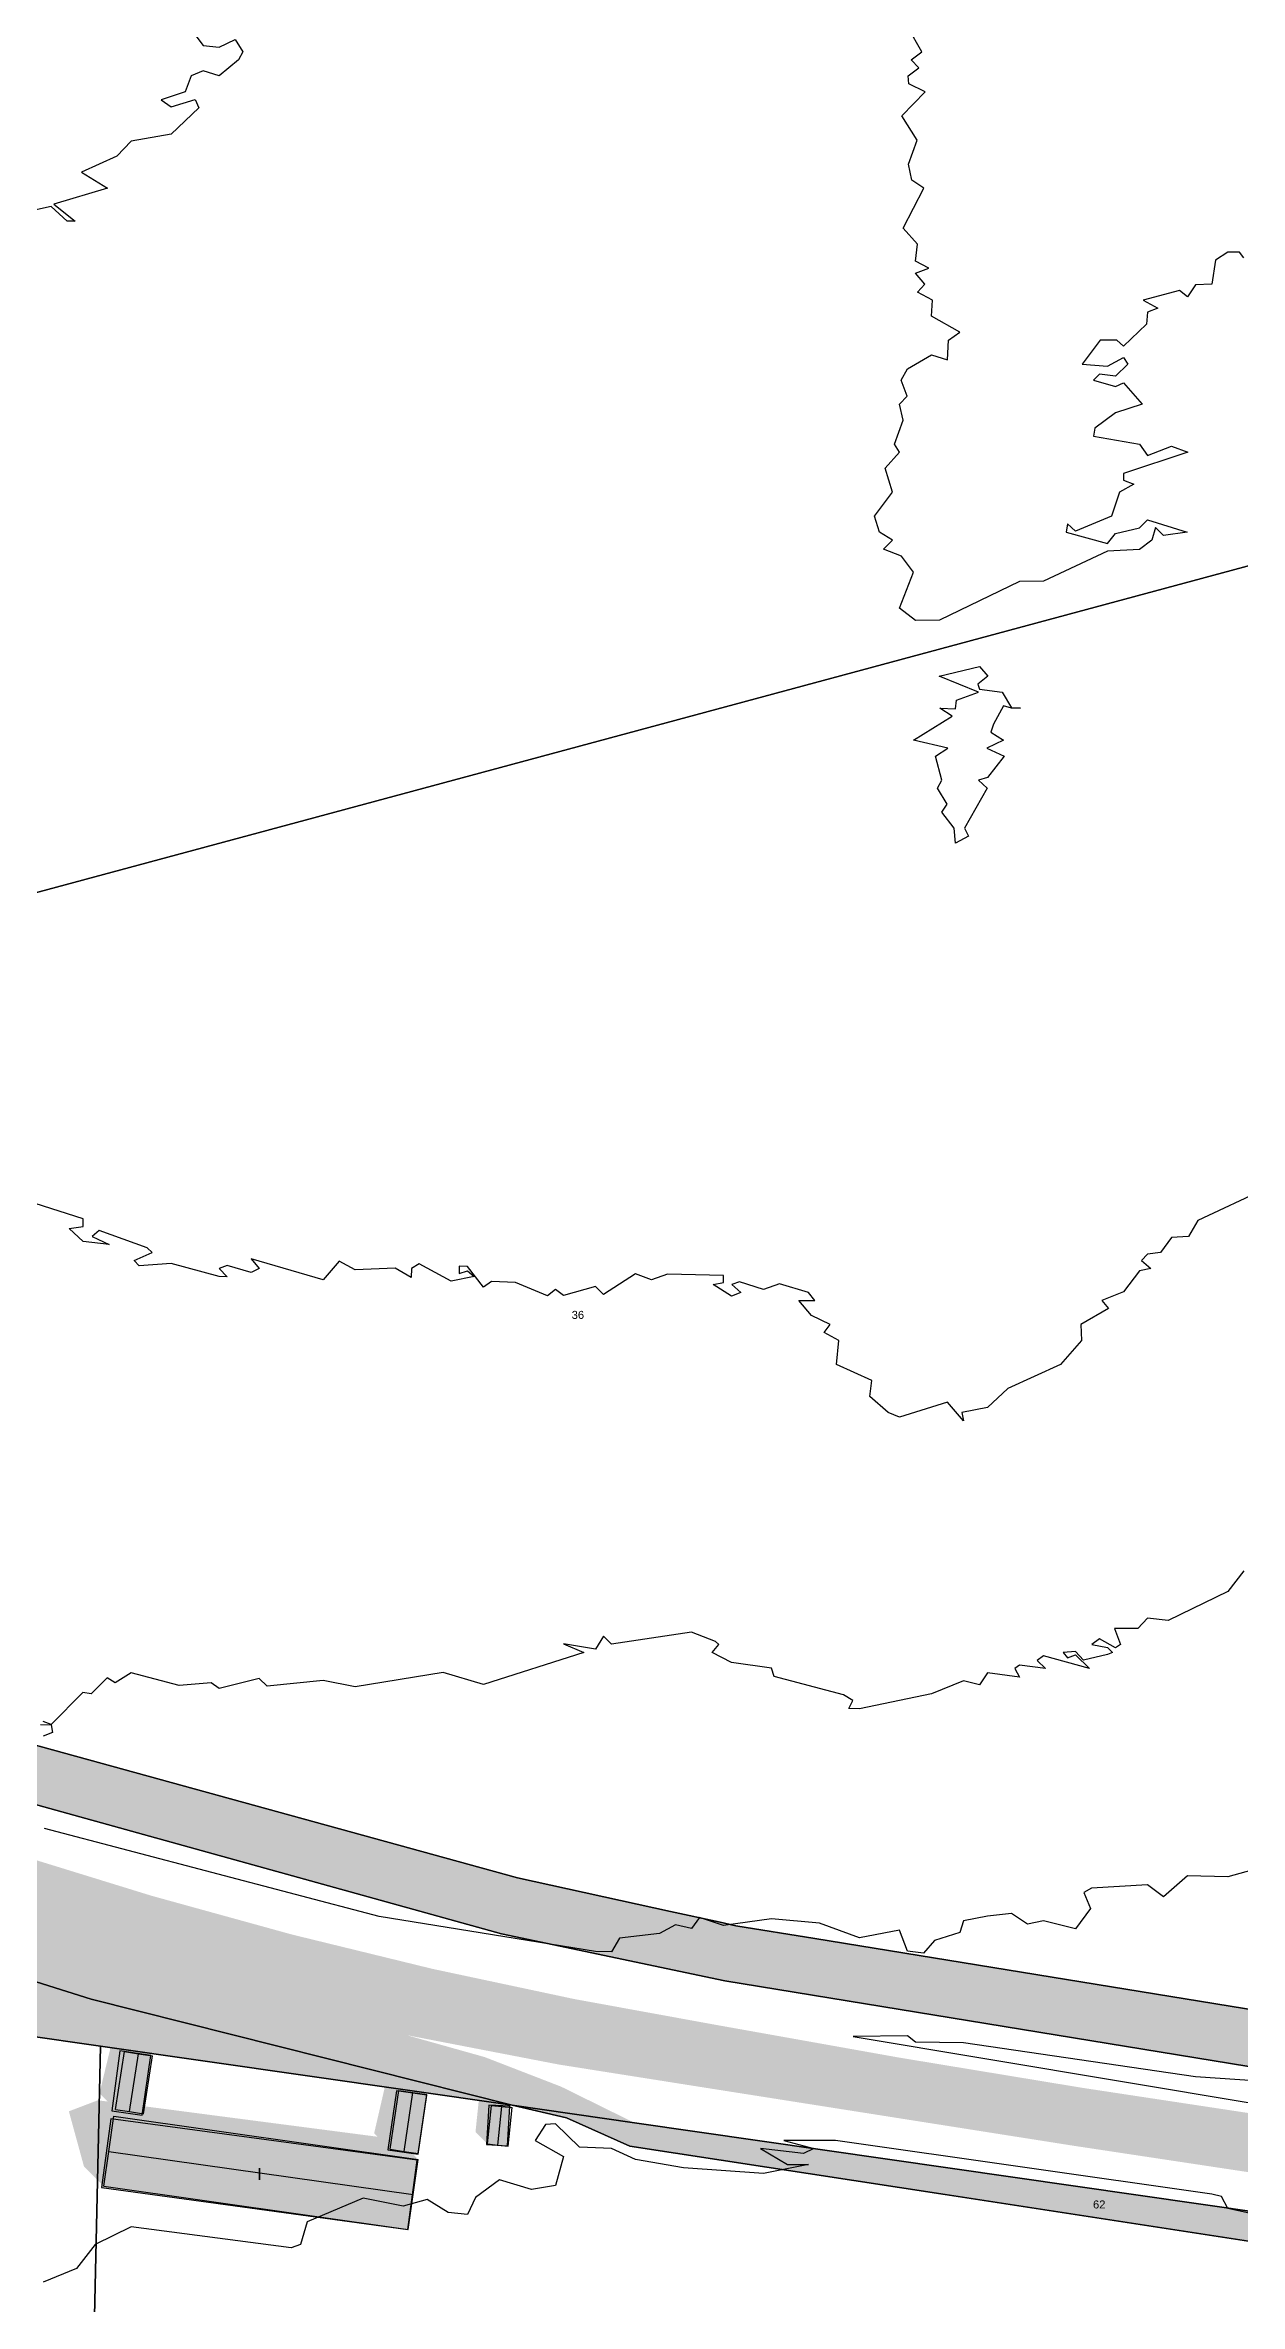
# Model space of a CAD drawing. Header units: millimetres. Extents: x 238 to 3518, y -74 to 2735.
# Drawn here: x 2215.7 to 2364.9, y 1676.8 to 1959.1 of the extents above; entities that cross this region are included whole.
import ezdxf
from ezdxf.enums import TextEntityAlignment as Align

# ---------------------------------------------------------------- set-up
doc = ezdxf.new("R2010")
doc.units = ezdxf.units.MM
for name, color, linetype in [('LP_Flurstueck_bez', 7, 'Continuous'), ('LP_Flurstuecke', 8, 'Continuous'), ('LP_Gebaeude_Dachaufsicht', 9, 'Continuous'), ('LP_Gebaeude_Dachschatten', 253, 'Continuous'), ('LP_Gebaeude_F', 254, 'Continuous'), ('LP_Gebaeude_Geschosszahl', 7, 'Continuous'), ('LP_Gebaeude_Schatten', 7, 'Continuous'), ('LP_Gebaeude_U', 7, 'Continuous'), ('LP_Topographie_Hoehenlinien', 8, 'Continuous'), ('LP_Verkehr_Strassen', 9, 'Continuous'), ('LP_Verkehr_Wege_Plaetze', 252, 'Continuous')]:
    doc.layers.add(name, color=color, linetype=linetype)
doc.styles.get("Standard").update_dxf_attribs({"font": 'arial.ttf'})

msp = doc.modelspace()

# ---------------------------------------------------------------- hatches: boundary and pattern name
at = {"layer": 'LP_Gebaeude_Dachschatten'}
for points in [[(2225.61, 1708.35), (2224.48, 1701.12), (2226.23, 1700.85), (2227.36, 1708.08)], [(2259.88, 1703.5), (2258.8, 1696.14), (2260.56, 1695.88), (2261.64, 1703.24)], [(2262.3, 1694.87), (2224.28, 1700.26), (2223.66, 1695.88), (2261.68, 1690.49)], [(2271.46, 1701.62), (2270.96, 1696.8), (2272.25, 1696.66), (2272.75, 1701.49)]]:
    msp.add_hatch(color=253, dxfattribs=at).paths.add_polyline_path(points)
at = {"layer": 'LP_Gebaeude_F'}
for points in [[(2224.04, 1700.93), (2227.8, 1700.39), (2228.88, 1707.87), (2225.03, 1708.42)], [(2258.52, 1696.07), (2262.29, 1695.51), (2263.38, 1702.89), (2259.57, 1703.44)], [(2222.72, 1691.35), (2260.99, 1686.11), (2262.18, 1694.76), (2223.89, 1699.95)], [(2270.83, 1696.73), (2273.46, 1696.57), (2273.75, 1701.51), (2271.11, 1701.66)]]:
    msp.add_hatch(color=254, dxfattribs=at).paths.add_polyline_path(points)
at = {"layer": 'LP_Gebaeude_Schatten'}
for points in [[(2227.12, 1709.81), (2229.12, 1707.81), (2225.61, 1708.35), (2224.48, 1701.12), (2227.99, 1700.58), (2228.13, 1701.5), (2257.24, 1697.7), (2256.8, 1698.14), (2258.38, 1705), (2258.64, 1706.24), (2261.89, 1704.48), (2263.39, 1702.98), (2259.88, 1703.5), (2258.8, 1696.14), (2261.4, 1695.76), (2262.3, 1694.87), (2224.28, 1700.26), (2223.04, 1691.51), (2220.54, 1694.01), (2218.66, 1700.88), (2222.28, 1702.26), (2223.5, 1702.1), (2222.48, 1703.12), (2224.11, 1709.85), (2224.36, 1711.08), (2227.12, 1709.81)], [(2271.25, 1702.99), (2272.54, 1702.86), (2274.04, 1701.36), (2271.46, 1701.62), (2270.96, 1696.8), (2269.46, 1698.3), (2269.96, 1703.12), (2271.25, 1702.99)]]:
    msp.add_hatch(color=7, dxfattribs=at).paths.add_polyline_path(points)
at = {"layer": 'LP_Verkehr_Strassen'}
h = msp.add_hatch(color=9, dxfattribs=at)
h.paths.add_polyline_path([(1715.53, 2302.41), (1724.21, 2298.88), (1732.3, 2295.26), (1740.26, 2291.35), (1747.5, 2287.36), (1754.53, 2283.02), (1761.33, 2278.32), (1767.89, 2273.28), (1771.83, 2270.06), (1775.47, 2266.5), (1778.79, 2262.64), (1781.04, 2259.9), (1782.62, 2256.73), (1783.46, 2253.29), (1783.52, 2249.75), (1783.45, 2249.44), (1782.78, 2246.28), (1777.61, 2227.98), (1783.43, 2224.56), (1785.01, 2228.44), (1786.97, 2232.15), (1789.28, 2235.65), (1791.93, 2238.9), (1794.8, 2240.79), (1798.09, 2241.77), (1801.52, 2241.73), (1804.79, 2240.69), (1809.28, 2237.76), (1813.58, 2234.55), (1817.66, 2231.06), (1821.5, 2227.32), (1825.09, 2223.34), (1831.59, 2216.24), (1837.91, 2208.99), (1844.06, 2201.58), (1850.03, 2194.04), (1855.81, 2186.35), (1861.42, 2178.53), (1866.83, 2170.57), (1872.05, 2162.49), (1877.08, 2154.28), (1881.99, 2145.21), (1886.71, 2136.12), (1891.28, 2126.95), (1895.69, 2117.7), (1899.95, 2108.39), (1904.05, 2099), (1907.99, 2089.54), (1911.78, 2080.02), (1918.47, 2061.96), (1925.24, 2043.8), (1932.05, 2025.66), (1938.91, 2007.54), (1945.8, 1989.43), (1952.64, 1971.19), (1960.1, 1953.03), (1968.14, 1935.11), (1976.74, 1917.46), (1985.9, 1900.09), (1995.6, 1883.01), (2003.25, 1870.79), (2011.42, 1858.95), (2020.09, 1847.48), (2029.27, 1836.4), (2038.92, 1825.74), (2049.03, 1815.51), (2059.58, 1805.73), (2068.59, 1797.73), (2077.88, 1790.04), (2087.44, 1782.67), (2097.23, 1775.64), (2107.27, 1768.96), (2117.53, 1762.62), (2126.97, 1757.23), (2129.88, 1754.77), (2132.11, 1751.69), (2133.55, 1748.16), (2133.99, 1744.33), (2133.62, 1740.52), (2132.36, 1736.92), (2131.82, 1736.09), (2137.92, 1731.63), (2143.57, 1736.13), (2146.61, 1738.33), (2150.09, 1739.76), (2153.8, 1740.34), (2158.56, 1739.83), (2163.26, 1738.99), (2167.9, 1737.85), (2186.15, 1731.2), (2204.59, 1725.13), (2223.22, 1719.66), (2242.01, 1714.78), (2260.85, 1710.4), (2279.9, 1706.72), (2299.06, 1703.69), (2321.58, 1700.14), (2344.09, 1696.59), (2367.12, 1693.11), (2390.11, 1689.96), (2454.53, 1680.74), (2575.98, 1663.48), (2591.02, 1661.33), (2606.09, 1659.4), (2621.19, 1657.7), (2636.32, 1656.22), (2640.93, 1654.7), (2644.86, 1651.86), (2647.75, 1647.96), (2649.31, 1643.36), (2649.4, 1638.5), (2659.74, 1639.2), (2661.04, 1643.97), (2663.46, 1648.29), (2666.98, 1651.36), (2671.06, 1653.66), (2675.52, 1655.08), (2680.17, 1655.56), (2695.96, 1656.39), (2711.73, 1657.53), (2727.47, 1659), (2743.22, 1661.24), (2758.84, 1662.91), (2774.46, 1664.64), (2791.21, 1666.49), (2806.13, 1667.69), (2822.35, 1668.46), (2833.28, 1668.56), (2844.34, 1668.39), (2855.69, 1667.97), (2867, 1667.15), (2878.29, 1665.94), (2889.52, 1664.33), (2900.7, 1662.33), (2923.44, 1657.42), (2937.74, 1653.34), (2951.71, 1648.94), (2963.41, 1644.48), (2974.33, 1639.54), (2982.57, 1635.58), (2977.72, 1646.13), (2974.63, 1647.46), (2968.24, 1649.98), (2958.7, 1653.53), (2956.77, 1654.22), (2945.01, 1658.02), (2935.82, 1660.88), (2924.68, 1664.11), (2913.43, 1666.95), (2902.09, 1669.39), (2890.67, 1671.43), (2879.18, 1673.08), (2867.65, 1674.32), (2856.08, 1675.15), (2844.48, 1675.58), (2833.04, 1675.97), (2821.87, 1675.92), (2806.18, 1675.15), (2789.77, 1673.76), (2773.75, 1671.81), (2758.04, 1670.06), (2742.31, 1668.6), (2726.56, 1667.43), (2710.78, 1666.55), (2694.99, 1665.95), (2679.2, 1665.64), (2663.4, 1665.62), (2661.55, 1667.26), (2660.05, 1669.21), (2658.93, 1671.42), (2658.24, 1673.79), (2658.19, 1674.29), (2651.54, 1674.33), (2651.39, 1672.03), (2650.59, 1669.86), (2649.23, 1668.01), (2647.39, 1666.61), (2645.24, 1665.78), (2628.14, 1666.48), (2611.07, 1667.52), (2594.02, 1668.89), (2577, 1670.6), (2391.3, 1697.14), (2368.31, 1700.32), (2345.37, 1703.8), (2322.47, 1707.58), (2299.62, 1711.66), (2281.8, 1714.91), (2264.09, 1718.68), (2246.5, 1722.98), (2229.04, 1727.8), (2211.73, 1733.14), (2194.59, 1738.99), (2177.63, 1745.34), (2160.87, 1752.2), (2158.7, 1753.89), (2157.06, 1756.1), (2156.07, 1758.66), (2155.85, 1760.93), (2148.48, 1764.39), (2148.16, 1764.12), (2145.71, 1762.78), (2143.02, 1762.01), (2140.23, 1761.85), (2131.1, 1766.4), (2119.32, 1772.81), (2107.78, 1779.66), (2096.49, 1786.92), (2085.49, 1794.59), (2074.77, 1802.66), (2064.35, 1811.12), (2054.03, 1820.68), (2044.15, 1830.68), (2034.71, 1841.11), (2025.74, 1851.95), (2017.25, 1863.17), (2009.27, 1874.75), (2001.8, 1886.67), (1992.21, 1903.54), (1983.16, 1920.71), (1974.66, 1938.16), (1966.71, 1955.87), (1959.34, 1973.82), (1952.53, 1992), (1945.64, 2010.09), (1938.79, 2028.2), (1931.98, 2046.33), (1925.21, 2064.46), (1918.49, 2082.62), (1914.66, 2092.25), (1910.67, 2101.82), (1906.52, 2111.32), (1902.21, 2120.75), (1897.75, 2130.11), (1893.13, 2139.38), (1888.35, 2148.58), (1883.41, 2157.7), (1878.61, 2166.31), (1873.58, 2174.79), (1868.31, 2183.12), (1862.81, 2191.31), (1857.09, 2199.34), (1851.15, 2207.21), (1844.99, 2214.91), (1838.63, 2222.44), (1832.06, 2229.79), (1828.56, 2233.2), (1825.16, 2236.7), (1821.85, 2240.29), (1818.64, 2243.97), (1815.52, 2247.73), (1813.86, 2250.86), (1813.07, 2254.32), (1813.22, 2257.87), (1814.29, 2261.25), (1815.99, 2264.87), (1817.94, 2268.36), (1820.14, 2271.71), (1822.2, 2274.41), (1816.54, 2279.27), (1810.62, 2273.76), (1807.94, 2271.39), (1804.83, 2269.62), (1801.43, 2268.53), (1797.88, 2268.14), (1794.32, 2268.49), (1790.9, 2269.56), (1787.78, 2271.3), (1783.31, 2273.63), (1778.96, 2276.15), (1774.73, 2278.88), (1767.19, 2284.01), (1759.47, 2288.86), (1751.59, 2293.45), (1743.55, 2297.95), (1735.36, 2302.07), (1727.04, 2306.3), (1719.14, 2310.09)])
h.paths.add_polyline_path([(1767.95, 2278.1), (1768.21, 2278.63), (1780.91, 2270.16), (1789.38, 2264.73), (1786.2, 2260.9)], flags=0)
h.paths.add_polyline_path([(1784.56, 2238.25), (1785.58, 2240.87), (1786.52, 2242.91), (1788.43, 2241.49), (1785.56, 2237.34), (1785.09, 2237.32), (1784.71, 2237.42)], flags=0)
h.paths.add_polyline_path([(1806.96, 2265.79), (1810.03, 2268.44), (1813.33, 2271.64), (1813.91, 2271.66), (1814.25, 2271.38), (1814.33, 2270.94), (1809.22, 2263.91)], flags=0)
h.paths.add_polyline_path([(2137.92, 1739.08), (2140.62, 1743.67), (2142.29, 1745.45), (2143.03, 1745.73), (2143.83, 1745.78), (2144.44, 1745.36), (2144.55, 1744.75), (2144.36, 1744.01), (2143.25, 1741.9), (2139.2, 1737.81), (2138.42, 1737.84), (2137.98, 1738.23)], flags=0)
h.paths.add_polyline_path([(1792.17, 2255.76), (1793.04, 2257.9), (1794.74, 2259.46), (1797.41, 2260.46), (1800.27, 2260.38), (1802.88, 2259.24), (1804.38, 2257.52), (1805.07, 2255.35), (1804.84, 2253.08), (1803.73, 2251.09), (1801.93, 2249.7), (1799.7, 2249.16), (1797.41, 2249.29), (1795.25, 2250.07), (1793.39, 2251.43), (1792.29, 2253.46)], flags=0)
h.paths.add_polyline_path([(1808.55, 2245.3), (1810.71, 2247.7), (1813.67, 2244.51), (1819.28, 2238.75), (1830.87, 2226.84), (1837.01, 2219.91), (1846, 2209.06), (1855, 2197.1), (1863.15, 2185.25), (1873.42, 2168.42), (1872.83, 2167.89), (1866.8, 2177.31), (1854, 2195.3), (1841.84, 2210.47), (1831.21, 2223.01), (1821.11, 2234.02), (1815.26, 2239.74)], flags=0)
msp.add_hatch(color=9, dxfattribs=at).paths.add_polyline_path([(2151.7, 1720.1), (2159.2, 1716.02), (2179.08, 1715.51), (2195.37, 1712.93), (2212.74, 1710.44), (2222.6, 1709.03), (2274.06, 1701.63), (2221.43, 1714.9), (2184.01, 1726.67), (2177.4, 1726.22), (2170.83, 1725.34), (2164.33, 1724.01), (2157.94, 1722.25)])
at = {"layer": 'LP_Verkehr_Wege_Plaetze'}
for points in [[(1836.34, 2262.26), (1877.51, 2202.36), (1885.88, 2187.21), (1898.79, 2159.54), (1914.5, 2120.9), (1926.74, 2086.16), (1953.49, 2003.85), (1970.28, 1960.94), (1983.48, 1932.31), (1994.58, 1911.01), (2006.39, 1890.09), (2022.21, 1865.9), (2033.96, 1849.99), (2050.42, 1831.46), (2066.58, 1815.95), (2083.97, 1801.98), (2090.96, 1798.1), (2098.15, 1794.6), (2105.51, 1791.47), (2113.02, 1788.74), (2120.67, 1786.4), (2128.43, 1784.47), (2136.28, 1782.95), (2144.19, 1781.83), (2146.99, 1780.96), (2149.4, 1779.3), (2151.22, 1776.99), (2152.27, 1774.26), (2152.45, 1771.33), (2151.77, 1768.48), (2150.27, 1765.96), (2148.48, 1764.39), (2155.85, 1760.93), (2155.81, 1761.4), (2156.28, 1764.1), (2157.92, 1767.05), (2160.45, 1769.28), (2163.58, 1770.53), (2166.95, 1770.66), (2170.16, 1769.64), (2176.32, 1764.2), (2182.66, 1758.99), (2189.19, 1754.01), (2195.9, 1749.27), (2202.76, 1744.76), (2209.79, 1740.51), (2272.71, 1723.07), (2300.61, 1717.19), (2392.07, 1702.23), (2453.21, 1694.6), (2610.13, 1679.26), (2615.22, 1679.31), (2620.22, 1679.83), (2625.14, 1680.82), (2629.94, 1682.28), (2638.58, 1685.31), (2641.45, 1685.88), (2644.36, 1685.58), (2647.05, 1684.43), (2649.28, 1682.54), (2650.85, 1680.08), (2651.63, 1677.26), (2651.54, 1674.33), (2658.19, 1674.29), (2658, 1676.24), (2658.33, 1679.3), (2659.74, 1682.03), (2662.04, 1684.08), (2664.91, 1685.17), (2667.99, 1685.15), (2672.97, 1683.65), (2680.38, 1681.23), (2687.2, 1679.05), (2693.99, 1677.31), (2700.87, 1675.99), (2707.83, 1675.07), (2714.82, 1674.56), (2721.82, 1674.19), (2728.94, 1673.8), (2821.37, 1681.32), (2939.32, 1691.29), (2945.57, 1690.18), (2944.84, 1699.89), (2938.82, 1697.26), (2820.88, 1687.3), (2728.46, 1679.78), (2721.75, 1679.47), (2715.03, 1679.55), (2708.33, 1680.04), (2701.68, 1680.92), (2695.08, 1682.19), (2688.57, 1683.85), (2682.18, 1685.89), (2674.26, 1688.47), (2666.12, 1690.21), (2670.17, 1692.23), (2674.6, 1693.17), (2679.12, 1692.95), (2704.9, 1690.29), (2727.84, 1690.52), (2806.15, 1699.23), (2948.38, 1717.98), (2936.9, 1744.25), (2929.46, 1741.13), (2935.4, 1725.24), (2931.73, 1720.32), (2805.6, 1703.7), (2727.56, 1695.01), (2705.09, 1694.79), (2679.61, 1698.47), (2653.69, 1697.51), (2624.91, 1687.47), (2610.3, 1685.27), (2516.93, 1694.7), (2508.26, 1695.58), (2454.03, 1701.09), (2453.89, 1700.05), (2406.27, 1706.75), (2382.13, 1711), (2311.87, 1722.46), (2302, 1724.07), (2300.01, 1724.5), (2293.84, 1725.84), (2274.7, 1730.04), (2212.06, 1747.3), (2203.3, 1751.2), (2194.97, 1756.74), (2172.09, 1775.55), (2146.96, 1785.8), (2128.45, 1789.11), (2112.64, 1793.49), (2105.01, 1796.24), (2103.27, 1796.87), (2094.21, 1801.27), (2086.61, 1806.1), (2075.2, 1815.6), (2070.14, 1819.81), (2054.08, 1835.05), (2037.92, 1853.05), (2026.09, 1868.46), (2010.3, 1892.48), (1998.71, 1912.77), (1987.35, 1934.46), (1974.42, 1962.79), (1961.34, 1995.81), (1957.51, 2005.52), (1947.94, 2035.15), (1931.07, 2087.47), (1925.24, 2103.93), (1918.64, 2122.58), (1902.76, 2161.64), (1889.99, 2189.55), (1881.55, 2204.98), (1862.54, 2234.93), (1847.99, 2254.86), (1842.69, 2262.12), (1839.66, 2266.28)], [(2137.92, 1731.63), (2141.06, 1729.34), (2145.83, 1733.14), (2148.45, 1735.04), (2151.1, 1736.13), (2153.89, 1736.56), (2158.03, 1736.11), (2162.49, 1735.32), (2166.81, 1734.26), (2184.01, 1726.67), (2221.43, 1714.9), (2274.06, 1701.63), (2289.32, 1699.44), (2280.16, 1703.96), (2270.6, 1707.66), (2260.85, 1710.4), (2242.01, 1714.78), (2223.22, 1719.66), (2204.59, 1725.13), (2186.15, 1731.2), (2167.9, 1737.85), (2163.26, 1738.99), (2158.56, 1739.83), (2153.8, 1740.34), (2150.09, 1739.76), (2146.61, 1738.33), (2143.57, 1736.13)], [(2274.06, 1701.63), (2280.83, 1700.06), (2288.75, 1696.53), (2328.13, 1690.47), (2368.2, 1684.31), (2383.16, 1682.4), (2390.93, 1681.4), (2405.11, 1679.75), (2437.06, 1677.91), (2419.25, 1680.77), (2391.68, 1684.73), (2289.32, 1699.44)]]:
    msp.add_hatch(color=252, dxfattribs=at).paths.add_polyline_path(points)

# ---------------------------------------------------------------- linework, layer by layer
at = {"layer": 'LP_Flurstuecke', "color": 8}
for points in [[(1961.34, 1995.81), (1974.42, 1962.79), (1987.35, 1934.46), (1998.71, 1912.77), (2010.3, 1892.48), (2026.09, 1868.46), (2037.92, 1853.05), (2054.08, 1835.05), (2070.14, 1819.81), (2075.2, 1815.6), (2247.1, 1861.93), (2411.59, 1906.27), (2368.22, 2067.13), (2358.58, 2102.9)], [(2107.53, 1753.82), (2128.81, 1735.24), (2130.34, 1733.9), (2137.57, 1727.59), (2151.7, 1720.1), (2159.2, 1716.02), (2179.08, 1715.51), (2195.37, 1712.93), (2212.74, 1710.44), (2222.6, 1709.03), (2274.06, 1701.63), (2221.43, 1714.9), (2184.01, 1726.67), (2160.29, 1728.45), (2151.76, 1726.66), (2143.57, 1727.51), (2141.06, 1729.34), (2137.92, 1731.63), (2131.82, 1736.09), (2130.02, 1737.4)], [(2195.85, 1701.86), (2196.85, 1672.99), (2220.83, 1673.37), (2221.83, 1673.39), (2222.6, 1709.03), (2212.74, 1710.44)], [(2221.1, 1639.18), (2222.1, 1639.14), (2253.74, 1637.71), (2251.99, 1606.47), (2271.84, 1603.69), (2286.61, 1601.71), (2320.35, 1597.06), (2339.62, 1594.41), (2362.76, 1594.16), (2362.97, 1634.04), (2367.97, 1634.01), (2372.96, 1633.99), (2382.8, 1633.97), (2383.16, 1682.4), (2368.2, 1684.31), (2328.13, 1690.47), (2288.75, 1696.53), (2280.83, 1700.06), (2274.06, 1701.63), (2222.6, 1709.03), (2221.83, 1673.39), (2221.63, 1664.13), (2221.29, 1648.52)], [(2274.06, 1701.63), (2280.83, 1700.06), (2288.75, 1696.53), (2328.13, 1690.47), (2368.2, 1684.31), (2383.16, 1682.4), (2390.93, 1681.4), (2405.11, 1679.75), (2437.06, 1677.91), (2419.25, 1680.77), (2391.68, 1684.73), (2289.32, 1699.44)]]:
    msp.add_lwpolyline(points, close=True, dxfattribs=at)
for points in [[(2392.07, 1702.23), (2300.61, 1717.19), (2272.71, 1723.07), (2209.79, 1740.51), (2158.83, 1759.53), (2155.85, 1760.93), (2148.48, 1764.39), (2145.07, 1765.99), (2100.65, 1791.47), (2083.97, 1801.98), (2066.58, 1815.95), (2050.42, 1831.46), (2033.96, 1849.99), (2022.21, 1865.9), (2006.39, 1890.09), (1994.58, 1911.01), (1983.48, 1932.31), (1970.28, 1960.94)], [(1970.28, 1960.94), (1983.48, 1932.31), (1994.58, 1911.01), (2006.39, 1890.09), (2022.21, 1865.9), (2033.96, 1849.99), (2050.42, 1831.46), (2066.58, 1815.95), (2083.97, 1801.98), (2100.65, 1791.47), (2145.07, 1765.99), (2148.48, 1764.39), (2155.85, 1760.93), (2158.83, 1759.53), (2209.79, 1740.51), (2272.71, 1723.07), (2300.61, 1717.19), (2392.07, 1702.23)], [(2411.59, 1906.27), (2247.1, 1861.93), (2075.2, 1815.6), (2086.61, 1806.1), (2094.21, 1801.27), (2103.27, 1796.87), (2105.01, 1796.24), (2112.64, 1793.49), (2128.45, 1789.11), (2146.96, 1785.8), (2172.09, 1775.55), (2194.97, 1756.74), (2203.3, 1751.2), (2212.06, 1747.3), (2274.7, 1730.04), (2293.84, 1725.84), (2300.01, 1724.5), (2302, 1724.07), (2311.87, 1722.46), (2382.13, 1711)], [(2382.13, 1711), (2311.87, 1722.46), (2302, 1724.07), (2300.01, 1724.5), (2293.84, 1725.84), (2274.7, 1730.04), (2212.06, 1747.3), (2203.3, 1751.2), (2194.97, 1756.74), (2172.09, 1775.55), (2146.96, 1785.8), (2128.45, 1789.11), (2112.64, 1793.49), (2105.01, 1796.24), (2103.27, 1796.87), (2094.21, 1801.27), (2086.61, 1806.1), (2075.2, 1815.6), (2070.14, 1819.81), (2054.08, 1835.05), (2037.92, 1853.05)], [(2046.39, 1807.1), (2064.95, 1790.99), (2075.95, 1781.37), (2091.74, 1767.6), (2107.53, 1753.82), (2130.02, 1737.4), (2131.82, 1736.09), (2137.92, 1731.63), (2141.06, 1729.34), (2143.57, 1727.51), (2151.76, 1726.66), (2160.29, 1728.45), (2184.01, 1726.67), (2221.43, 1714.9), (2274.06, 1701.63), (2289.32, 1699.44), (2391.68, 1684.73)]]:
    msp.add_lwpolyline(points, dxfattribs=at)
at = {"layer": 'LP_Gebaeude_Dachaufsicht', "color": 9}
for p, q in [((2224.48, 1701.12, 76.07), (2225.61, 1708.35, 76.07)), ((2225.61, 1708.35, 76.07), (2227.36, 1708.08, 77.64)), ((2226.23, 1700.85, 77.64), (2227.36, 1708.08, 77.64)), ((2227.36, 1708.08, 77.64), (2229.12, 1707.81, 76.07)), ((2227.99, 1700.58, 76.07), (2229.12, 1707.81, 76.07)), ((2258.8, 1696.14, 75.75), (2259.88, 1703.5, 75.75)), ((2259.88, 1703.5, 75.75), (2261.64, 1703.24, 77.37)), ((2260.56, 1695.88, 77.37), (2261.64, 1703.24, 77.37)), ((2261.64, 1703.24, 77.37), (2263.39, 1702.98, 75.75)), ((2262.31, 1695.63, 75.75), (2263.39, 1702.98, 75.75)), ((2223.66, 1695.88, 80.68), (2224.28, 1700.26, 76.56)), ((2224.28, 1700.26, 76.56), (2262.3, 1694.87, 76.56)), ((2224.48, 1701.12, 76.07), (2226.23, 1700.85, 77.64)), ((2226.23, 1700.85, 77.64), (2227.99, 1700.58, 76.07)), ((2270.96, 1696.8, 74.89), (2271.46, 1701.62, 74.89)), ((2271.46, 1701.62, 74.89), (2272.75, 1701.49, 75.36)), ((2272.25, 1696.66, 75.36), (2272.75, 1701.49, 75.36)), ((2272.75, 1701.49, 75.36), (2274.04, 1701.36, 74.89)), ((2273.54, 1696.53, 74.89), (2274.04, 1701.36, 74.89)), ((2270.96, 1696.8, 74.89), (2272.25, 1696.66, 75.36)), ((2272.25, 1696.66, 75.36), (2273.54, 1696.53, 74.89)), ((2223.04, 1691.51, 76.56), (2223.66, 1695.88, 80.68)), ((2223.66, 1695.88, 80.68), (2261.68, 1690.49, 80.68)), ((2258.8, 1696.14, 75.75), (2260.56, 1695.88, 77.37)), ((2260.56, 1695.88, 77.37), (2262.31, 1695.63, 75.75)), ((2261.68, 1690.49, 80.68), (2262.3, 1694.87, 76.56)), ((2223.04, 1691.51, 76.56), (2261.06, 1686.12, 76.56)), ((2261.06, 1686.12, 76.56), (2261.68, 1690.49, 80.68))]:
    msp.add_line(p, q, dxfattribs=at)
at = {"layer": 'LP_Gebaeude_U', "color": 7}
for points in [[(2224.04, 1700.93), (2227.8, 1700.39), (2228.88, 1707.87), (2225.03, 1708.42)], [(2258.52, 1696.07), (2262.29, 1695.51), (2263.38, 1702.89), (2259.57, 1703.44)], [(2222.72, 1691.35), (2260.99, 1686.11), (2262.18, 1694.76), (2223.89, 1699.95)], [(2270.83, 1696.73), (2273.46, 1696.57), (2273.75, 1701.51), (2271.11, 1701.66)]]:
    msp.add_lwpolyline(points, close=True, dxfattribs=at)
at = {"layer": 'LP_Topographie_Hoehenlinien', "color": 8}
for points in [[(2234.52, 1960.21), (2235.44, 1959.01), (2237.44, 1958.82), (2239.44, 1959.78), (2240.4, 1958.21), (2239.85, 1957.21), (2237.44, 1955.24), (2235.44, 1955.85), (2233.93, 1955.21), (2233.19, 1953.21), (2230.2, 1952.21), (2231.44, 1951.36), (2234.44, 1952.27), (2234.88, 1951.21), (2231.44, 1947.94), (2226.45, 1947.05), (2224.66, 1945.21), (2220.23, 1943.21), (2223.49, 1941.21), (2216.79, 1939.21), (2219.45, 1937.05), (2218.45, 1937.07), (2216.45, 1938.88), (2213.25, 1938.21)], [(2365.43, 1932.47), (2364.9, 1933.21), (2363.43, 1933.19), (2361.92, 1932.21), (2361.43, 1929.19), (2359.43, 1929.1), (2358.43, 1927.63), (2357.43, 1928.42), (2352.86, 1927.21), (2354.7, 1926.21), (2353.43, 1925.7), (2353.27, 1924.21), (2350.43, 1921.45), (2349.59, 1922.21), (2347.52, 1922.21), (2345.25, 1919.21), (2348.43, 1918.94), (2350.43, 1920.05), (2350.94, 1919.21), (2349.43, 1917.7), (2347.43, 1917.93), (2346.65, 1917.21), (2349.43, 1916.41), (2350.43, 1916.85), (2352.76, 1914.21), (2349.43, 1913.1), (2346.85, 1911.21), (2346.67, 1910.21), (2352.43, 1909.22), (2353.43, 1907.79), (2356.43, 1908.95), (2358.47, 1908.21), (2350.43, 1905.52), (2350.43, 1904.71), (2351.72, 1904.21), (2349.92, 1903.21), (2348.93, 1900.21), (2344.43, 1898.34), (2343.43, 1899.26), (2343.24, 1898.21), (2348.43, 1896.77), (2349.43, 1898.06), (2352.43, 1898.74), (2353.43, 1899.73), (2358.37, 1898.21), (2355.43, 1897.79), (2354.43, 1898.8), (2353.95, 1897.21), (2352.43, 1896.05), (2348.43, 1895.85), (2340.43, 1892.08), (2337.43, 1892.04), (2327.43, 1887.23), (2324.43, 1887.16), (2322.43, 1888.71), (2324.18, 1893.21), (2322.68, 1895.21), (2320.43, 1896.08), (2321.55, 1897.21), (2319.95, 1898.21), (2319.29, 1900.21), (2321.54, 1903.21), (2320.65, 1906.21), (2322.44, 1908.21), (2321.8, 1909.21), (2322.88, 1912.21), (2322.45, 1914.21), (2323.37, 1915.21), (2322.62, 1917.21), (2323.43, 1918.62), (2326.43, 1920.37), (2328.43, 1919.76), (2328.54, 1922.21), (2329.96, 1923.21), (2326.43, 1925.18), (2326.55, 1927.21), (2324.66, 1928.21), (2325.59, 1929.21), (2324.43, 1930.58), (2326.08, 1931.21), (2324.43, 1932.05), (2324.66, 1934.21), (2322.88, 1936.21), (2325.49, 1941.21), (2323.96, 1942.21), (2323.55, 1944.21), (2324.64, 1947.21), (2322.72, 1950.21), (2325.62, 1953.21), (2323.58, 1954.21), (2323.52, 1955.21), (2324.86, 1956.21), (2323.87, 1957.21), (2325.23, 1958.21), (2323.5, 1961.21)], [(2331.06, 1860.21), (2329.43, 1859.35), (2329.24, 1861.21), (2327.71, 1863.21), (2328.37, 1864.21), (2327.18, 1866.21), (2327.72, 1867.21), (2326.93, 1870.21), (2328.48, 1871.21), (2324.19, 1872.21), (2329.02, 1875.21), (2327.47, 1876.21), (2329.43, 1876.15), (2329.54, 1877.21), (2332.28, 1878.21), (2327.37, 1880.21), (2332.43, 1881.44), (2333.47, 1880.21), (2332.22, 1879.21), (2332.43, 1878.6), (2335.24, 1878.21), (2336.43, 1876.24), (2337.53, 1876.21), (2336.43, 1876.2), (2335.43, 1876.49), (2334.17, 1874.21), (2333.84, 1873.21), (2335.43, 1872.21), (2333.32, 1871.21), (2335.52, 1870.21), (2333.43, 1867.57), (2332.3, 1867.21), (2333.4, 1866.21), (2330.56, 1861.21), (2331.06, 1860.21)], [(2368.25, 1816.21), (2359.69, 1812.21), (2358.52, 1810.21), (2356.43, 1810.09), (2355.02, 1808.21), (2353.43, 1807.98), (2352.68, 1807.21), (2353.83, 1806.21), (2352.43, 1805.92), (2350.43, 1803.26), (2347.7, 1802.21), (2348.52, 1801.21), (2345.09, 1799.21), (2345.17, 1797.21), (2342.56, 1794.21), (2335.97, 1791.21), (2333.43, 1788.83), (2330.23, 1788.21), (2330.43, 1787.16), (2328.43, 1789.48), (2322.43, 1787.6), (2321.01, 1788.21), (2318.73, 1790.21), (2318.99, 1792.21), (2314.57, 1794.21), (2314.84, 1797.21), (2313, 1798.21), (2313.77, 1799.21), (2311.43, 1800.32), (2309.84, 1802.21), (2311.85, 1802.21), (2311.06, 1803.21), (2307.43, 1804.26), (2305.43, 1803.57), (2302.43, 1804.53), (2301.48, 1804.21), (2302.62, 1803.21), (2301.44, 1802.73), (2299.15, 1804.21), (2300.44, 1804.44), (2300.44, 1805.33), (2293.44, 1805.5), (2291.44, 1804.79), (2289.44, 1805.53), (2285.44, 1802.94), (2284.44, 1803.94), (2280.44, 1802.83), (2279.44, 1803.58), (2278.44, 1802.8), (2274.44, 1804.46), (2271.44, 1804.58), (2270.44, 1803.88), (2268.44, 1806.44), (2267.44, 1806.47), (2267.44, 1805.59), (2268.44, 1805.92), (2269.28, 1805.21), (2266.44, 1804.61), (2262.44, 1806.79), (2261.47, 1806.21), (2261.44, 1805.06), (2259.44, 1806.25), (2254.44, 1806.04), (2252.44, 1807.1), (2250.44, 1804.76), (2241.44, 1807.39), (2242.42, 1806.21), (2241.44, 1805.71), (2238.44, 1806.56), (2237.44, 1806.21), (2238.44, 1805.17), (2237.44, 1805.21), (2231.44, 1806.82), (2227.45, 1806.53), (2226.83, 1807.21), (2229.07, 1808.21), (2228.45, 1808.77), (2222.45, 1810.94), (2221.55, 1810.21), (2223.69, 1809.21), (2220.45, 1809.56), (2218.71, 1811.21), (2220.45, 1811.43), (2220.45, 1812.42), (2214.45, 1814.32)], [(2365.43, 1768.42), (2363.43, 1765.82), (2355.99, 1762.21), (2353.43, 1762.5), (2352.2, 1761.21), (2349.28, 1761.21), (2350.04, 1759.21), (2349.43, 1758.81), (2347.43, 1759.92), (2346.47, 1759.21), (2348.43, 1758.85), (2349.02, 1758.21), (2348.43, 1757.95), (2345.43, 1757.26), (2344.43, 1758.35), (2342.88, 1758.21), (2343.43, 1757.55), (2344.43, 1757.93), (2346.17, 1756.21), (2340.43, 1757.8), (2339.62, 1757.21), (2340.66, 1756.21), (2337.43, 1756.62), (2336.85, 1756.21), (2337.43, 1755.13), (2333.43, 1755.66), (2332.43, 1754.18), (2330.43, 1754.68), (2326.43, 1753.04), (2317.43, 1751.16), (2316.1, 1751.21), (2316.59, 1752.21), (2315.43, 1752.92), (2306.76, 1755.21), (2306.43, 1756.25), (2301.44, 1756.96), (2299.04, 1758.21), (2299.87, 1759.21), (2299.44, 1759.6), (2296.44, 1760.76), (2286.44, 1759.25), (2285.44, 1760.24), (2284.44, 1758.65), (2280.44, 1759.31), (2283.01, 1758.21), (2270.44, 1754.23), (2265.44, 1755.7), (2254.44, 1753.91), (2250.44, 1754.7), (2243.44, 1754), (2242.44, 1754.96), (2237.44, 1753.72), (2236.44, 1754.44), (2232.44, 1754.1), (2226.45, 1755.69), (2224.45, 1754.42), (2223.45, 1755.05), (2221.45, 1753.04), (2220.41, 1753.21), (2216.45, 1749.23), (2215.45, 1749.61)], [(2215.11, 1749.21), (2216.45, 1749.18), (2216.61, 1748.21), (2215.45, 1747.74)], [(2369.43, 1731.86), (2363.43, 1730.16), (2358.43, 1730.32), (2355.43, 1727.69), (2353.43, 1729.19), (2346.43, 1728.77), (2345.47, 1728.22), (2346.29, 1726.22), (2344.43, 1723.68), (2340.43, 1724.69), (2338.43, 1724.26), (2336.43, 1725.58), (2333.43, 1725.28), (2330.43, 1724.67), (2329.98, 1723.22), (2326.79, 1722.22), (2325.43, 1720.64), (2323.43, 1720.91), (2322.43, 1723.52), (2317.43, 1722.57), (2312.43, 1724.4), (2306.43, 1724.94), (2300.44, 1724.11), (2297.44, 1725.09), (2296.44, 1723.74), (2294.44, 1724.19), (2292.44, 1723.08), (2287.44, 1722.52), (2286.44, 1720.82), (2284.44, 1720.84), (2257.43, 1725.22), (2215.61, 1736.21)], [(2375.42, 1704.09), (2359.43, 1705.19), (2330.43, 1709.44), (2324.43, 1709.52), (2323.43, 1710.3), (2316.64, 1710.22), (2383.42, 1699.07)], [(2367.43, 1687.85), (2363.43, 1688.73), (2362.67, 1690.22), (2361.43, 1690.54), (2314.43, 1697.24), (2307.99, 1697.22), (2311.71, 1696.22), (2310.43, 1695.63), (2305.07, 1696.22), (2308.43, 1694.25), (2311.06, 1694.22), (2305.43, 1693.13), (2295.44, 1693.83), (2289.44, 1694.85), (2286.44, 1696.23), (2282.44, 1696.41), (2279.44, 1699.33), (2278.2, 1699.22), (2276.93, 1697.22), (2280.44, 1695.23), (2279.44, 1691.59), (2276.44, 1691.1), (2272.44, 1692.32), (2269.44, 1690.13), (2268.44, 1688), (2266.06, 1688.22), (2263.44, 1689.86), (2260.44, 1689.01), (2255.44, 1690.04), (2248.44, 1687.09), (2247.6, 1684.22), (2246.44, 1683.83), (2226.45, 1686.45), (2221.96, 1684.22), (2219.63, 1681.22), (2215.45, 1679.52)]]:
    msp.add_lwpolyline(points, dxfattribs=at)

# ---------------------------------------------------------------- texts
at = {"layer": 'LP_Flurstueck_bez', "color": 7}
for s, p in [('36', (2282.25, 1800.4)), ('62', (2347.38, 1689.24))]:
    msp.add_text(s, height=1, dxfattribs=at).set_placement(p, align=Align.MIDDLE_CENTER)
at = {"layer": 'LP_Gebaeude_Geschosszahl', "color": 7}
msp.add_text('I', height=1.5, dxfattribs=at).set_placement((2242.47, 1693.04), align=Align.MIDDLE_CENTER)

doc.saveas('drawing.dxf')
